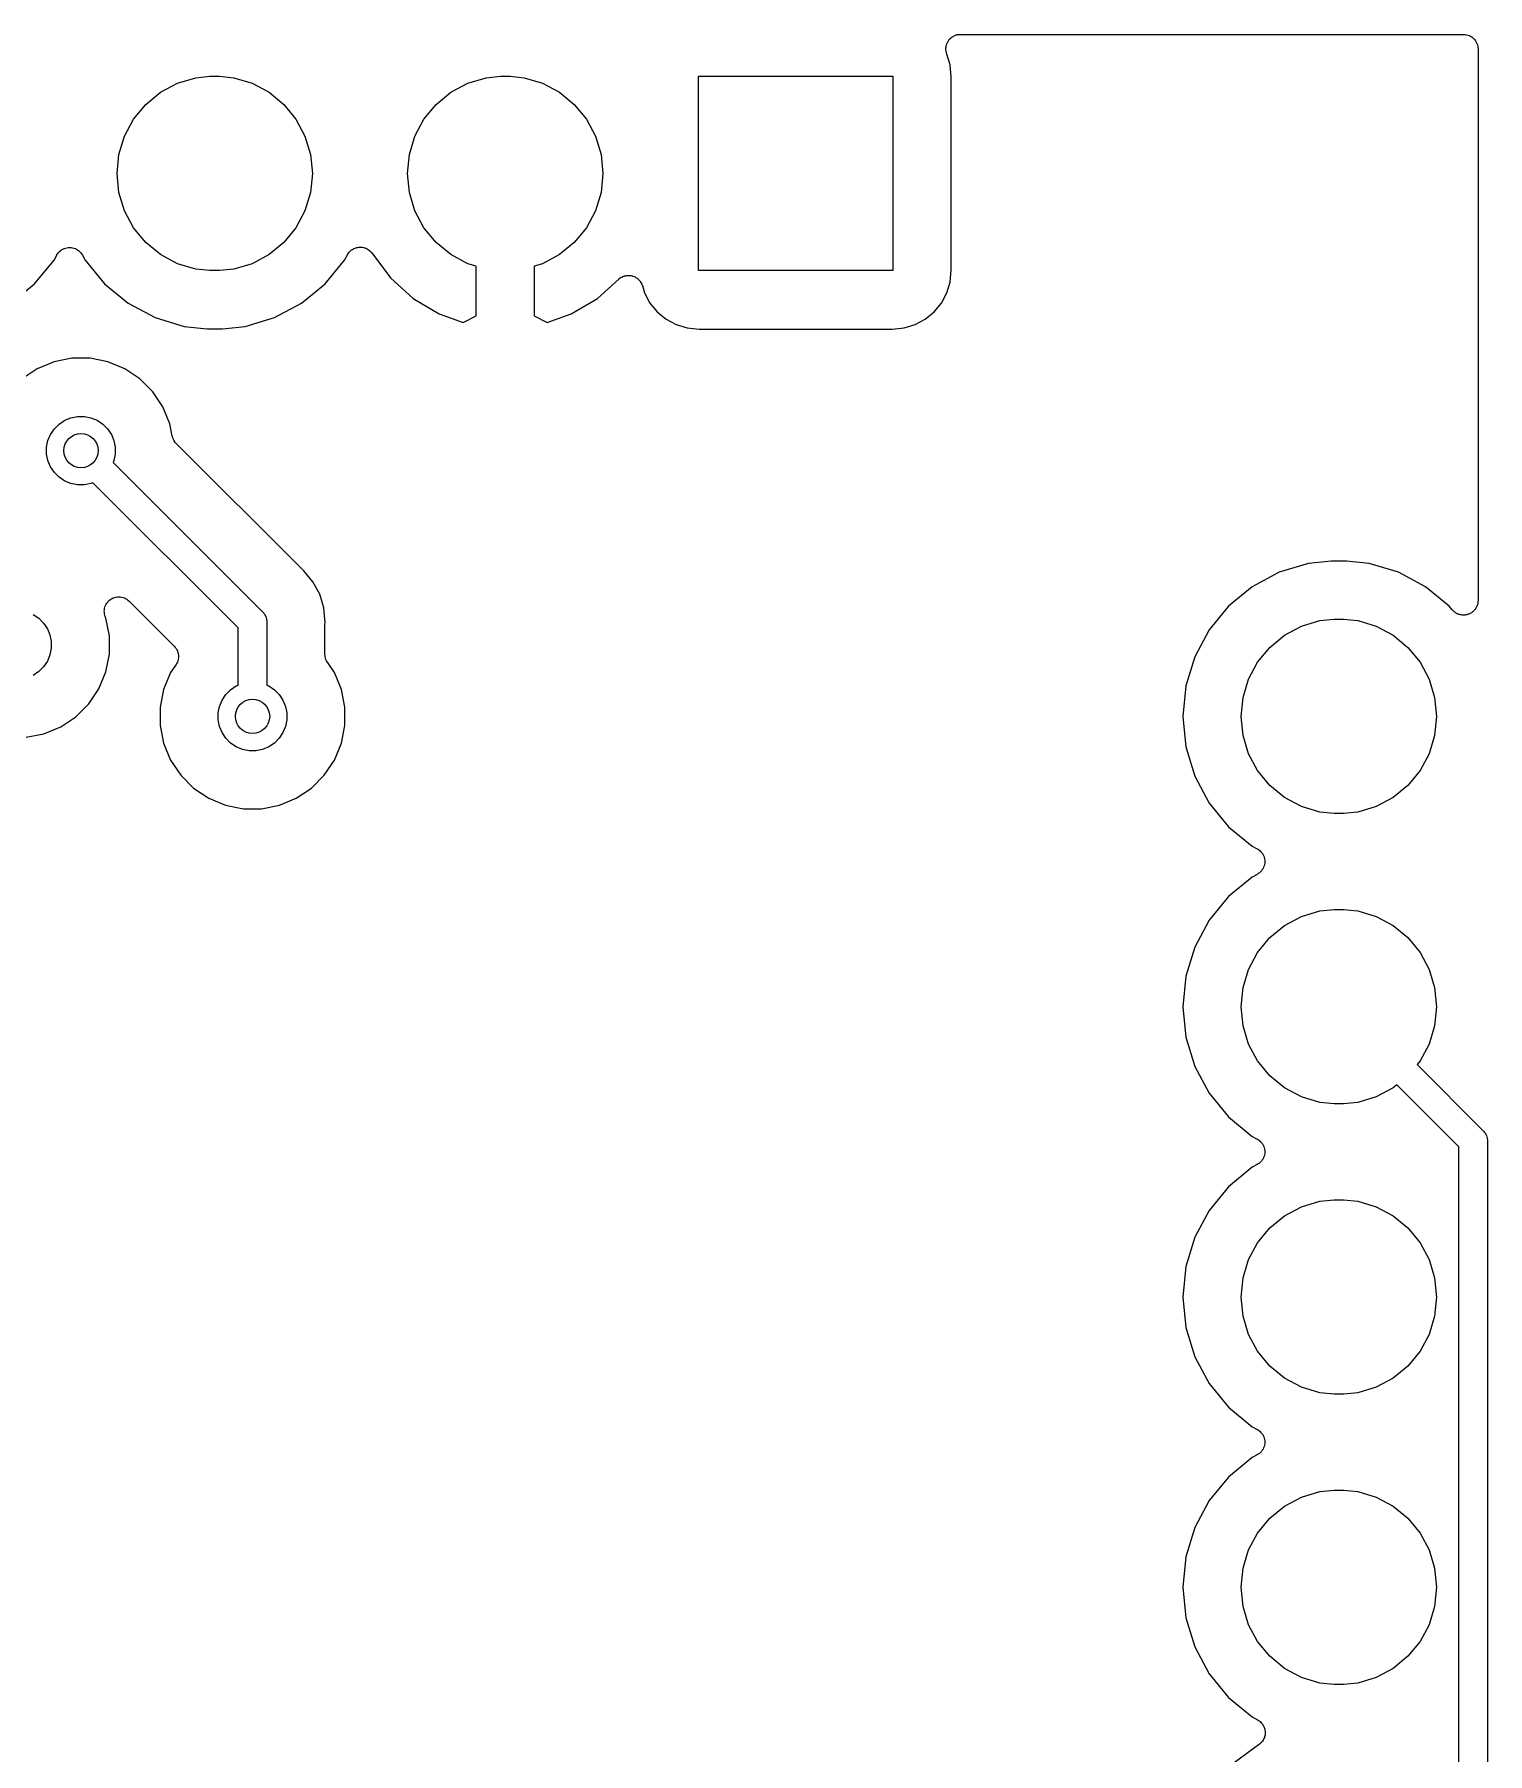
# Model space of a CAD drawing. Extents: x 0.81 to 4.31, y -4.31 to -0.81.
# Drawn here: x 3.813 to 4.313, y -1.401 to -0.808 of the extents above; entities that cross this region are included whole.
import ezdxf

# ---------------------------------------------------------------- set-up
doc = ezdxf.new("R2010")
doc.units = 0
doc.header["$MEASUREMENT"] = 0
doc.layers.add('BLACK', color=7, linetype='CONTINUOUS')

msp = doc.modelspace()

# ---------------------------------------------------------------- linework, layer by layer
at = {"layer": 'BLACK', "linetype": 'CONTINUOUS'}
for p, q in [((4.12692, -0.811448), (4.12704, -0.811221)), ((4.12704, -0.811221), (4.12714, -0.810983)), ((4.12714, -0.810983), (4.12727, -0.810792)), ((4.12727, -0.810792), (4.12738, -0.81059)), ((4.12738, -0.81059), (4.12755, -0.810391)), ((4.12755, -0.810391), (4.12769, -0.810177)), ((4.12769, -0.810177), (4.12786, -0.810016)), ((4.12786, -0.810016), (4.128, -0.809838)), ((4.128, -0.809838), (4.1282, -0.809674)), ((4.1282, -0.809674), (4.12839, -0.809493)), ((4.12839, -0.809493), (4.12858, -0.809367)), ((4.12858, -0.809367), (4.12876, -0.809221)), ((4.12876, -0.809221), (4.12899, -0.8091)), ((4.12899, -0.8091), (4.1292, -0.808958)), ((4.1292, -0.808958), (4.12942, -0.808871)), ((4.12942, -0.808871), (4.12962, -0.808763)), ((4.12962, -0.808763), (4.12987, -0.808688)), ((4.12987, -0.808688), (4.13011, -0.808591)), ((4.13011, -0.808591), (4.13033, -0.808548)), ((4.13033, -0.808548), (4.13056, -0.808481)), ((4.13056, -0.808481), (4.13081, -0.808456)), ((4.13081, -0.808456), (4.13107, -0.808407)), ((4.13107, -0.808407), (4.1313, -0.808408)), ((4.1313, -0.808408), (4.13153, -0.808386)), ((4.13153, -0.808386), (4.30472, -0.808386)), ((4.30472, -0.808386), (4.30476, -0.808386)), ((4.30476, -0.808386), (4.30476, -0.808386)), ((4.30476, -0.808386), (4.30476, -0.808386)), ((4.30476, -0.808386), (4.30479, -0.808386)), ((4.30479, -0.808386), (4.30526, -0.808439)), ((4.30526, -0.808439), (4.30573, -0.808488)), ((4.30573, -0.808488), (4.30575, -0.808493)), ((4.30575, -0.808493), (4.30576, -0.808495)), ((4.30576, -0.808495), (4.30621, -0.808637)), ((4.30621, -0.808637), (4.30666, -0.808776)), ((4.30666, -0.808776), (4.30668, -0.808785)), ((4.30668, -0.808785), (4.30669, -0.80879)), ((4.30669, -0.80879), (4.30711, -0.809016)), ((4.30711, -0.809016), (4.30752, -0.809241)), ((4.30752, -0.809241), (4.30753, -0.809252)), ((4.30753, -0.809252), (4.30755, -0.80926)), ((4.30755, -0.80926), (4.30791, -0.809562)), ((4.30791, -0.809562), (4.30827, -0.809863)), ((4.30827, -0.809863), (4.30828, -0.809876)), ((4.30828, -0.809876), (4.3083, -0.809888)), ((4.3083, -0.809888), (4.30859, -0.810254)), ((4.30859, -0.810254), (4.30889, -0.810619)), ((4.30889, -0.810619), (4.3089, -0.810634)), ((4.3089, -0.810634), (4.30891, -0.810648)), ((4.30891, -0.810648), (4.30913, -0.811065)), ((4.30913, -0.811065), (4.30935, -0.81148)), ((4.12653, -0.813351), (4.12655, -0.813094)), ((4.12655, -0.81358), (4.12653, -0.813351)), ((4.12654, -0.813811), (4.12655, -0.81358)), ((4.12659, -0.814066), (4.12654, -0.813811)), ((4.12655, -0.813094), (4.12656, -0.812835)), ((4.12656, -0.812835), (4.1266, -0.81261)), ((4.12661, -0.814323), (4.12659, -0.814066)), ((4.1266, -0.81261), (4.12663, -0.81238)), ((4.12668, -0.814543), (4.12661, -0.814323)), ((4.12663, -0.81238), (4.12671, -0.812133)), ((4.12672, -0.81477), (4.12668, -0.814543)), ((4.12671, -0.812133), (4.12676, -0.81188)), ((4.12674, -0.814837), (4.12672, -0.81477)), ((4.12798, -0.818914), (4.12674, -0.814837)), ((4.12676, -0.81188), (4.12685, -0.811668)), ((4.12685, -0.811668), (4.12692, -0.811448)), ((4.30935, -0.81148), (4.30935, -0.811497)), ((4.30935, -0.811497), (4.30936, -0.811513)), ((4.30936, -0.811513), (4.30949, -0.811963)), ((4.30949, -0.811963), (4.30963, -0.812415)), ((4.30963, -0.812415), (4.30963, -0.812432)), ((4.30963, -0.812432), (4.30964, -0.812449)), ((4.30964, -0.812449), (4.30968, -0.812917)), ((4.30968, -0.812917), (4.30972, -0.813386)), ((4.30972, -0.813386), (4.30972, -1.00344)), ((3.86824, -0.823319), (3.87316, -0.822835)), ((3.87316, -0.822835), (3.87645, -0.822835)), ((3.87645, -0.822835), (3.88136, -0.823319)), ((3.96824, -0.823319), (3.97316, -0.822835)), ((3.97316, -0.822835), (3.97645, -0.822835)), ((3.97645, -0.822835), (3.98136, -0.823319)), ((4.04134, -0.889764), (4.04134, -0.822835)), ((4.04134, -0.822835), (4.10827, -0.822835)), ((4.10827, -0.822835), (4.10827, -0.889764)), ((4.12839, -0.82308), (4.12798, -0.818914)), ((4.12839, -0.889518), (4.12839, -0.82308)), ((3.85103, -0.832522), (3.85612, -0.82834)), ((3.85612, -0.82834), (3.86193, -0.825232)), ((3.86193, -0.825232), (3.86824, -0.823319)), ((3.88136, -0.823319), (3.88767, -0.825232)), ((3.88767, -0.825232), (3.89349, -0.82834)), ((3.89349, -0.82834), (3.89858, -0.832522)), ((3.95103, -0.832522), (3.95612, -0.82834)), ((3.95612, -0.82834), (3.96193, -0.825232)), ((3.96193, -0.825232), (3.96824, -0.823319)), ((3.98136, -0.823319), (3.98767, -0.825232)), ((3.98767, -0.825232), (3.99348, -0.82834)), ((3.99348, -0.82834), (3.99858, -0.832522)), ((3.84684, -0.837617), (3.85103, -0.832522)), ((3.89858, -0.832522), (3.90276, -0.837617)), ((3.94684, -0.837617), (3.95103, -0.832522)), ((3.99858, -0.832522), (4.00276, -0.837617)), ((3.84374, -0.843431), (3.84684, -0.837617)), ((3.90276, -0.837617), (3.90587, -0.843431)), ((3.94374, -0.843431), (3.94684, -0.837617)), ((4.00276, -0.837617), (4.00587, -0.843431)), ((3.84182, -0.849739), (3.84374, -0.843431)), ((3.90587, -0.843431), (3.90778, -0.849739)), ((3.94182, -0.849739), (3.94374, -0.843431)), ((4.00587, -0.843431), (4.00778, -0.849739)), ((3.84118, -0.856299), (3.84182, -0.849739)), ((3.90778, -0.849739), (3.90843, -0.856299)), ((3.94118, -0.856299), (3.94182, -0.849739)), ((4.00778, -0.849739), (4.00843, -0.856299)), ((3.84182, -0.862859), (3.84118, -0.856299)), ((3.90843, -0.856299), (3.90778, -0.862859)), ((3.94182, -0.862859), (3.94118, -0.856299)), ((4.00843, -0.856299), (4.00778, -0.862859)), ((3.84374, -0.869168), (3.84182, -0.862859)), ((3.90778, -0.862859), (3.90587, -0.869168)), ((3.94374, -0.869168), (3.94182, -0.862859)), ((4.00778, -0.862859), (4.00587, -0.869168)), ((3.84684, -0.874981), (3.84374, -0.869168)), ((3.90587, -0.869168), (3.90276, -0.874981)), ((3.94684, -0.874981), (3.94374, -0.869168)), ((4.00587, -0.869168), (4.00276, -0.874981)), ((3.85103, -0.880077), (3.84684, -0.874981)), ((3.90276, -0.874981), (3.89858, -0.880077)), ((3.95103, -0.880077), (3.94684, -0.874981)), ((4.00276, -0.874981), (3.99858, -0.880077)), ((3.82208, -0.882615), (3.82248, -0.882354)), ((3.82248, -0.882354), (3.82249, -0.88235)), ((3.82249, -0.88235), (3.8225, -0.882344)), ((3.8225, -0.882344), (3.82294, -0.882166)), ((3.82294, -0.882166), (3.82338, -0.881986)), ((3.82338, -0.881986), (3.82339, -0.881984)), ((3.82339, -0.881984), (3.8234, -0.88198)), ((3.8234, -0.88198), (3.82387, -0.881892)), ((3.82387, -0.881892), (3.82434, -0.881801)), ((3.82434, -0.881801), (3.82435, -0.881801)), ((3.82435, -0.881801), (3.82436, -0.881799)), ((3.82436, -0.881799), (3.82484, -0.881804)), ((3.82484, -0.881804), (3.82531, -0.881806)), ((3.82531, -0.881806), (3.82533, -0.881808)), ((3.82533, -0.881808), (3.82534, -0.881808)), ((3.82534, -0.881808), (3.82581, -0.881906)), ((3.82581, -0.881906), (3.82627, -0.882)), ((3.82627, -0.882), (3.82628, -0.882004)), ((3.82628, -0.882004), (3.82629, -0.882007)), ((3.82629, -0.882007), (3.82673, -0.882194)), ((3.82673, -0.882194), (3.82717, -0.882376)), ((3.82717, -0.882376), (3.82718, -0.882383)), ((3.82718, -0.882383), (3.82719, -0.882387)), ((3.82719, -0.882387), (3.82759, -0.882654)), ((3.85612, -0.884259), (3.85103, -0.880077)), ((3.89858, -0.880077), (3.89349, -0.884259)), ((3.92224, -0.882437), (3.92256, -0.882227)), ((3.92256, -0.882227), (3.92265, -0.882189)), ((3.92265, -0.882189), (3.92274, -0.882136)), ((3.92274, -0.882136), (3.92311, -0.882007)), ((3.92311, -0.882007), (3.92346, -0.881864)), ((3.92346, -0.881864), (3.92357, -0.881844)), ((3.92357, -0.881844), (3.92366, -0.88181)), ((3.92366, -0.88181), (3.92404, -0.881754)), ((3.92404, -0.881754), (3.92442, -0.881683)), ((3.92442, -0.881683), (3.92453, -0.881684)), ((3.92453, -0.881684), (3.92463, -0.881669)), ((3.92463, -0.881669), (3.92501, -0.881688)), ((3.92501, -0.881688), (3.9254, -0.881692)), ((3.9254, -0.881692), (3.9255, -0.881713)), ((3.9255, -0.881713), (3.9256, -0.881718)), ((3.9256, -0.881718), (3.92598, -0.881812)), ((3.92598, -0.881812), (3.92635, -0.88189)), ((3.92635, -0.88189), (3.92645, -0.88193)), ((3.92645, -0.88193), (3.92655, -0.881955)), ((3.92655, -0.881955), (3.9269, -0.88212)), ((3.9269, -0.88212), (3.92725, -0.88227)), ((3.92725, -0.88227), (3.92734, -0.882328)), ((3.92734, -0.882328), (3.92743, -0.882372)), ((3.92743, -0.882372), (3.92774, -0.882601)), ((3.95612, -0.884259), (3.95103, -0.880077)), ((3.99858, -0.880077), (3.99348, -0.884259)), ((3.81279, -0.894287), (3.81947, -0.886146)), ((3.81947, -0.886146), (3.82039, -0.884423)), ((3.82039, -0.884423), (3.82042, -0.884382)), ((3.82042, -0.88438), (3.82043, -0.884362)), ((3.82042, -0.884381), (3.82042, -0.88438)), ((3.82042, -0.884382), (3.82042, -0.884381)), ((3.82043, -0.884362), (3.8207, -0.883963)), ((3.8207, -0.883963), (3.82097, -0.883574)), ((3.82097, -0.883567), (3.82098, -0.883558)), ((3.82097, -0.883574), (3.82097, -0.883567)), ((3.82098, -0.883558), (3.82133, -0.883219)), ((3.82133, -0.883219), (3.82166, -0.88289)), ((3.82166, -0.88289), (3.82167, -0.882884)), ((3.82167, -0.882884), (3.82168, -0.882876)), ((3.82168, -0.882876), (3.82208, -0.882615)), ((3.82759, -0.882654), (3.82798, -0.88292)), ((3.82798, -0.88292), (3.82799, -0.882928)), ((3.82799, -0.882928), (3.828, -0.882934)), ((3.828, -0.882934), (3.82834, -0.883275)), ((3.82834, -0.883275), (3.82867, -0.883611)), ((3.82867, -0.883611), (3.82868, -0.88362)), ((3.82868, -0.88362), (3.82868, -0.883628)), ((3.82868, -0.883628), (3.82895, -0.884029)), ((3.82895, -0.884029), (3.82921, -0.884423)), ((3.82921, -0.884423), (3.83013, -0.886146)), ((3.83013, -0.886146), (3.83682, -0.894287)), ((3.86193, -0.887366), (3.85612, -0.884259)), ((3.86824, -0.88928), (3.86193, -0.887366)), ((3.88767, -0.887366), (3.88136, -0.88928)), ((3.89349, -0.884259), (3.88767, -0.887366)), ((3.91279, -0.894287), (3.91947, -0.886146)), ((3.91947, -0.886146), (3.92046, -0.884306)), ((3.92046, -0.884306), (3.92049, -0.884245)), ((3.92049, -0.884245), (3.92055, -0.88416)), ((3.92055, -0.88416), (3.92059, -0.884067)), ((3.92059, -0.884067), (3.92082, -0.883759)), ((3.92082, -0.883759), (3.92104, -0.883441)), ((3.92104, -0.883441), (3.92112, -0.883369)), ((3.92112, -0.883369), (3.92118, -0.883286)), ((3.92118, -0.883286), (3.92146, -0.883029)), ((3.92146, -0.883029), (3.92174, -0.88276)), ((3.92174, -0.88276), (3.92183, -0.882703)), ((3.92183, -0.882703), (3.9219, -0.882634)), ((3.9219, -0.882634), (3.92224, -0.882437)), ((3.92774, -0.882601), (3.92806, -0.882818)), ((3.92806, -0.882818), (3.92813, -0.882891)), ((3.92813, -0.882891), (3.92822, -0.882952)), ((3.92822, -0.882952), (3.92848, -0.883237)), ((3.92848, -0.883237), (3.92875, -0.883511)), ((3.92875, -0.883511), (3.9288, -0.883598)), ((3.9288, -0.883598), (3.92887, -0.883674)), ((3.92887, -0.883674), (3.9353, -0.892296)), ((3.96193, -0.887366), (3.95612, -0.884259)), ((3.9648, -0.888236), (3.96193, -0.887366)), ((3.9648, -0.905277), (3.9648, -0.888236)), ((3.98767, -0.887366), (3.9848, -0.888236)), ((3.9848, -0.888236), (3.9848, -0.905277)), ((3.99348, -0.884259), (3.98767, -0.887366)), ((3.87316, -0.889764), (3.86824, -0.88928)), ((3.87645, -0.889764), (3.87316, -0.889764)), ((3.88136, -0.88928), (3.87645, -0.889764)), ((3.9353, -0.892296), (3.94309, -0.89931)), ((4.00652, -0.89931), (4.01388, -0.892679)), ((4.01388, -0.892679), (4.01393, -0.892632)), ((4.01393, -0.892632), (4.01401, -0.892572)), ((4.01401, -0.892572), (4.01409, -0.8925)), ((4.01409, -0.8925), (4.01441, -0.892289)), ((4.01441, -0.892289), (4.01472, -0.892064)), ((4.01472, -0.892064), (4.01482, -0.892021)), ((4.01482, -0.892021), (4.0149, -0.891965)), ((4.0149, -0.891965), (4.01526, -0.89182)), ((4.01526, -0.89182), (4.01561, -0.89166)), ((4.01561, -0.89166), (4.01571, -0.891637)), ((4.01571, -0.891637), (4.01581, -0.891598)), ((4.01581, -0.891598), (4.01619, -0.891525)), ((4.01619, -0.891525), (4.01656, -0.891437)), ((4.01656, -0.891437), (4.01666, -0.891433)), ((4.01666, -0.891433), (4.01676, -0.891414)), ((4.01676, -0.891414), (4.01715, -0.891416)), ((4.01715, -0.891416), (4.01754, -0.891402)), ((4.01754, -0.891402), (4.01764, -0.891419)), ((4.01764, -0.891419), (4.01774, -0.891419)), ((4.01774, -0.891419), (4.01812, -0.891496)), ((4.01812, -0.891496), (4.0185, -0.891558)), ((4.0185, -0.891558), (4.0186, -0.891594)), ((4.0186, -0.891594), (4.0187, -0.891614)), ((4.0187, -0.891614), (4.01905, -0.891763)), ((4.01905, -0.891763), (4.01941, -0.891898)), ((4.01941, -0.891898), (4.0195, -0.891951)), ((4.0195, -0.891951), (4.0196, -0.891991)), ((4.0196, -0.891991), (4.01992, -0.892207)), ((4.01992, -0.892207), (4.02025, -0.892408)), ((4.02025, -0.892408), (4.02032, -0.892478)), ((4.02032, -0.892478), (4.02041, -0.892536)), ((4.02041, -0.892536), (4.02068, -0.892809)), ((4.02068, -0.892809), (4.02096, -0.893071)), ((4.02096, -0.893071), (4.02102, -0.893154)), ((4.02102, -0.893154), (4.0211, -0.893227)), ((4.0211, -0.893227), (4.02131, -0.893548)), ((4.02131, -0.893548), (4.02154, -0.89386)), ((4.02154, -0.89386), (4.02158, -0.893954)), ((4.02158, -0.893954), (4.02164, -0.89404)), ((4.02164, -0.89404), (4.02178, -0.894395)), ((4.10827, -0.889764), (4.04134, -0.889764)), ((4.12683, -0.897454), (4.12798, -0.893685)), ((4.12798, -0.893685), (4.12839, -0.889518)), ((3.80465, -0.900968), (3.81279, -0.894287)), ((3.83682, -0.894287), (3.84496, -0.900968)), ((3.90465, -0.900968), (3.91279, -0.894287)), ((3.94309, -0.89931), (3.95209, -0.904671)), ((3.99752, -0.904671), (4.00652, -0.89931)), ((4.02178, -0.894395), (4.02195, -0.894746)), ((4.02195, -0.894746), (4.02197, -0.894846)), ((4.02197, -0.894846), (4.02201, -0.894941)), ((4.02201, -0.894941), (4.02277, -0.897454)), ((4.02277, -0.897454), (4.02463, -0.900929)), ((4.12498, -0.900929), (4.12683, -0.897454)), ((3.84496, -0.900968), (3.85424, -0.905933)), ((3.85424, -0.905933), (3.86432, -0.90899)), ((3.88528, -0.90899), (3.89536, -0.905933)), ((3.89536, -0.905933), (3.90465, -0.900968)), ((3.95209, -0.904671), (3.96036, -0.907607)), ((3.96036, -0.907607), (3.9648, -0.905277)), ((3.9848, -0.905277), (3.98924, -0.907607)), ((3.98924, -0.907607), (3.99752, -0.904671)), ((4.02463, -0.900929), (4.02713, -0.903974)), ((4.02713, -0.903974), (4.03017, -0.906474)), ((4.11943, -0.906474), (4.12248, -0.903974)), ((4.12248, -0.903974), (4.12498, -0.900929)), ((3.86432, -0.90899), (3.87218, -0.909764)), ((3.87218, -0.909764), (3.87743, -0.909764)), ((3.87743, -0.909764), (3.88528, -0.90899)), ((4.03017, -0.906474), (4.03365, -0.908331)), ((4.03365, -0.908331), (4.03742, -0.909474)), ((4.03742, -0.909474), (4.04158, -0.909885)), ((4.04158, -0.909885), (4.10802, -0.909885)), ((4.10802, -0.909885), (4.11219, -0.909474)), ((4.11219, -0.909474), (4.11596, -0.908331)), ((4.11596, -0.908331), (4.11943, -0.906474)), ((3.81367, -0.923581), (3.80846, -0.927062)), ((3.81946, -0.921183), (3.81367, -0.923581)), ((3.82561, -0.91996), (3.81946, -0.921183)), ((3.83187, -0.91996), (3.82561, -0.91996)), ((3.83802, -0.921183), (3.83187, -0.91996)), ((3.84381, -0.923581), (3.83802, -0.921183)), ((3.84902, -0.927062), (3.84381, -0.923581)), ((3.85345, -0.931493), (3.84902, -0.927062)), ((3.85693, -0.936703), (3.85345, -0.931493)), ((3.82121, -0.942597), (3.82315, -0.941304)), ((3.82315, -0.941304), (3.8253, -0.940414)), ((3.8253, -0.940414), (3.82758, -0.93996)), ((3.82758, -0.93996), (3.8299, -0.93996)), ((3.8299, -0.93996), (3.83219, -0.940414)), ((3.83219, -0.940414), (3.83433, -0.941304)), ((3.83433, -0.941304), (3.83627, -0.942597)), ((3.85933, -0.942492), (3.85693, -0.936703)), ((3.81738, -0.948326), (3.81827, -0.946177)), ((3.81827, -0.946177), (3.81957, -0.944242)), ((3.81957, -0.944242), (3.82121, -0.942597)), ((3.83627, -0.942597), (3.83791, -0.944242)), ((3.83791, -0.944242), (3.83921, -0.946177)), ((3.83921, -0.946177), (3.8401, -0.948326)), ((3.86018, -0.946776), (3.85933, -0.942492)), ((3.86031, -0.947215), (3.86018, -0.946776)), ((3.86044, -0.947658), (3.86031, -0.947215)), ((3.81693, -0.950608), (3.81738, -0.948326)), ((3.81693, -0.952935), (3.81693, -0.950608)), ((3.81738, -0.955216), (3.81693, -0.952935)), ((3.8401, -0.948326), (3.84055, -0.950608)), ((3.84055, -0.952935), (3.8401, -0.955216)), ((3.84055, -0.950608), (3.84055, -0.952935)), ((3.86046, -0.947683), (3.86044, -0.947658)), ((3.86046, -0.94771), (3.86046, -0.947683)), ((3.86068, -0.948116), (3.86046, -0.94771)), ((3.86089, -0.948524), (3.86068, -0.948116)), ((3.86091, -0.948546), (3.86089, -0.948524)), ((3.86092, -0.948571), (3.86091, -0.948546)), ((3.86121, -0.948927), (3.86092, -0.948571)), ((3.8615, -0.949287), (3.86121, -0.948927)), ((3.86154, -0.949327), (3.8615, -0.949287)), ((3.86154, -0.949328), (3.86154, -0.949327)), ((3.86154, -0.949327), (3.86154, -0.949327)), ((3.86155, -0.949336), (3.86154, -0.949328)), ((3.90438, -0.992165), (3.86155, -0.949336)), ((3.81827, -0.957366), (3.81738, -0.955216)), ((3.81957, -0.9593), (3.81827, -0.957366)), ((3.82121, -0.960946), (3.81957, -0.9593)), ((3.8401, -0.955216), (3.83982, -0.95589)), ((3.83982, -0.95589), (3.8911, -1.00718)), ((3.82315, -0.962238), (3.82121, -0.960946)), ((3.8253, -0.963128), (3.82315, -0.962238)), ((3.82758, -0.963582), (3.8253, -0.963128)), ((3.8299, -0.963582), (3.82758, -0.963582)), ((3.83219, -0.963128), (3.8299, -0.963582)), ((3.83286, -0.962849), (3.83219, -0.963128)), ((3.88287, -1.01286), (3.83286, -0.962849)), ((3.90454, -0.992299), (3.90438, -0.992165)), ((3.90469, -0.99245), (3.90454, -0.992299)), ((3.90474, -0.992495), (3.90469, -0.99245)), ((3.9055, -0.993119), (3.90474, -0.992495)), ((3.90862, -0.996914), (3.9055, -0.993119)), ((4.24125, -0.993673), (4.23196, -0.998638)), ((4.25133, -0.990616), (4.24125, -0.993673)), ((4.25918, -0.989843), (4.25133, -0.990616)), ((4.26444, -0.989843), (4.25918, -0.989843)), ((4.27229, -0.990616), (4.26444, -0.989843)), ((4.28237, -0.993673), (4.27229, -0.990616)), ((4.29166, -0.998638), (4.28237, -0.993673)), ((3.91093, -1.00124), (3.90862, -0.996914)), ((4.23196, -0.998638), (4.22382, -1.00532)), ((4.2998, -1.00532), (4.29166, -0.998638)), ((3.83676, -1.00704), (3.83681, -1.00655)), ((3.83681, -1.00655), (3.83686, -1.00608)), ((3.83686, -1.00607), (3.83701, -1.0056)), ((3.83686, -1.00608), (3.83686, -1.00607)), ((3.83686, -1.00608), (3.83686, -1.00608)), ((3.83701, -1.0056), (3.83715, -1.00515)), ((3.83715, -1.00515), (3.83716, -1.00514)), ((3.83716, -1.00514), (3.8374, -1.0047)), ((3.83716, -1.00514), (3.83716, -1.00514)), ((3.8374, -1.0047), (3.83762, -1.00429)), ((3.83762, -1.00429), (3.83763, -1.00428)), ((3.83762, -1.00429), (3.83762, -1.00429)), ((3.83763, -1.00428), (3.83794, -1.00391)), ((3.83794, -1.00391), (3.83825, -1.00354)), ((3.83825, -1.00354), (3.83862, -1.00324)), ((3.83825, -1.00354), (3.83825, -1.00354)), ((3.83825, -1.00354), (3.83825, -1.00354)), ((3.83862, -1.00324), (3.839, -1.00293)), ((3.839, -1.00293), (3.83901, -1.00293)), ((3.83901, -1.00292), (3.83944, -1.0027)), ((3.83901, -1.00293), (3.83901, -1.00292)), ((3.83944, -1.0027), (3.83987, -1.00247)), ((3.83987, -1.00247), (3.84036, -1.00233)), ((3.83987, -1.00247), (3.83987, -1.00247)), ((3.83987, -1.00247), (3.83987, -1.00247)), ((3.84036, -1.00233), (3.8408, -1.00219)), ((3.8408, -1.00219), (3.84081, -1.00219)), ((3.84081, -1.00219), (3.8413, -1.00215)), ((3.84081, -1.00219), (3.84081, -1.00219)), ((3.8413, -1.00215), (3.84177, -1.0021)), ((3.84177, -1.0021), (3.84178, -1.0021)), ((3.84178, -1.0021), (3.84178, -1.0021)), ((3.84178, -1.0021), (3.84226, -1.00215)), ((3.84226, -1.00215), (3.84274, -1.0022)), ((3.84274, -1.0022), (3.84275, -1.0022)), ((3.84275, -1.0022), (3.84275, -1.0022)), ((3.84275, -1.0022), (3.84322, -1.00235)), ((3.84322, -1.00235), (3.84368, -1.00249)), ((3.84368, -1.00249), (3.84368, -1.00249)), ((3.84368, -1.00249), (3.84369, -1.00249)), ((3.84369, -1.00249), (3.84412, -1.00272)), ((3.84412, -1.00272), (3.84454, -1.00295)), ((3.84454, -1.00295), (3.84454, -1.00295)), ((3.84454, -1.00295), (3.84454, -1.00295)), ((3.84454, -1.00295), (3.84491, -1.00325)), ((3.84491, -1.00325), (3.84529, -1.00357)), ((3.84529, -1.00357), (3.86085, -1.01913)), ((3.91236, -1.00594), (3.91093, -1.00124)), ((3.91274, -1.00984), (3.91236, -1.00594)), ((4.22382, -1.00532), (4.21714, -1.01346)), ((4.30086, -1.00661), (4.2998, -1.00532)), ((4.30103, -1.00678), (4.30086, -1.00661)), ((4.30856, -1.00664), (4.30838, -1.00682)), ((4.3087, -1.00645), (4.30856, -1.00664)), ((4.30885, -1.00626), (4.3087, -1.00645)), ((4.30897, -1.00604), (4.30885, -1.00626)), ((4.30911, -1.00583), (4.30897, -1.00604)), ((4.30921, -1.00562), (4.30911, -1.00583)), ((4.30932, -1.00541), (4.30921, -1.00562)), ((4.3094, -1.00517), (4.30932, -1.00541)), ((4.3095, -1.00494), (4.3094, -1.00517)), ((4.30954, -1.0047), (4.3095, -1.00494)), ((4.30962, -1.00448), (4.30954, -1.0047)), ((4.30964, -1.00423), (4.30962, -1.00448)), ((4.30969, -1.00398), (4.30964, -1.00423)), ((4.3097, -1.00374), (4.30969, -1.00398)), ((4.30972, -1.00351), (4.3097, -1.00374)), ((4.30972, -1.00344), (4.30972, -1.00351)), ((3.81231, -1.00823), (3.81425, -1.00953)), ((3.81425, -1.00953), (3.81589, -1.01117)), ((3.81589, -1.01117), (3.81718, -1.01311)), ((3.83676, -1.00705), (3.83676, -1.00704)), ((3.8368, -1.00753), (3.83676, -1.00705)), ((3.83676, -1.00705), (3.83676, -1.00705)), ((3.83684, -1.00801), (3.8368, -1.00753)), ((3.83684, -1.00802), (3.83684, -1.00801)), ((3.83697, -1.00847), (3.83684, -1.00802)), ((3.83684, -1.00802), (3.83684, -1.00802)), ((3.83711, -1.00895), (3.83697, -1.00847)), ((3.83711, -1.00896), (3.83711, -1.00895)), ((3.83714, -1.00902), (3.83711, -1.00896)), ((3.83711, -1.00896), (3.83711, -1.00896)), ((3.83711, -1.00896), (3.83711, -1.00896)), ((3.8373, -1.00942), (3.83714, -1.00902)), ((3.83853, -1.01557), (3.8373, -1.00942)), ((3.8911, -1.00718), (3.89129, -1.00733)), ((3.89129, -1.00733), (3.89145, -1.00752)), ((3.89145, -1.00752), (3.89145, -1.00752)), ((3.89145, -1.00752), (3.89176, -1.0079)), ((3.89176, -1.0079), (3.89191, -1.00808)), ((3.89191, -1.00808), (3.89236, -1.00893)), ((3.89236, -1.00893), (3.89265, -1.00986)), ((3.89265, -1.00986), (3.89272, -1.01058)), ((3.89272, -1.01058), (3.89272, -1.01059)), ((3.89272, -1.01059), (3.89274, -1.01083)), ((3.89274, -1.01083), (3.89272, -1.01107)), ((3.89272, -1.01107), (3.89272, -1.03256)), ((3.91272, -1.01223), (3.91274, -1.01202)), ((3.91272, -1.0123), (3.91272, -1.01223)), ((3.91272, -1.02183), (3.91272, -1.0123)), ((3.91274, -1.00985), (3.91274, -1.00984)), ((3.91284, -1.01083), (3.91274, -1.00985)), ((3.91274, -1.01181), (3.91284, -1.01083)), ((3.91274, -1.01202), (3.91274, -1.01181)), ((4.24313, -1.01535), (4.24894, -1.01224)), ((4.24894, -1.01224), (4.25525, -1.01033)), ((4.25525, -1.01033), (4.26017, -1.00984)), ((4.26017, -1.00984), (4.26345, -1.00984)), ((4.26345, -1.00984), (4.26837, -1.01033)), ((4.26837, -1.01033), (4.27468, -1.01224)), ((4.27468, -1.01224), (4.28049, -1.01535)), ((4.30118, -1.00696), (4.30103, -1.00678)), ((4.30137, -1.00712), (4.30118, -1.00696)), ((4.30155, -1.0073), (4.30137, -1.00712)), ((4.30175, -1.00743), (4.30155, -1.0073)), ((4.30193, -1.00758), (4.30175, -1.00743)), ((4.30215, -1.0077), (4.30193, -1.00758)), ((4.30236, -1.00784), (4.30215, -1.0077)), ((4.30258, -1.00794), (4.30236, -1.00784)), ((4.30279, -1.00805), (4.30258, -1.00794)), ((4.30303, -1.00812), (4.30279, -1.00805)), ((4.30326, -1.00822), (4.30303, -1.00812)), ((4.30349, -1.00827), (4.30326, -1.00822)), ((4.30372, -1.00834), (4.30349, -1.00827)), ((4.30397, -1.00836), (4.30372, -1.00834)), ((4.30422, -1.00841), (4.30397, -1.00836)), ((4.30445, -1.00841), (4.30422, -1.00841)), ((4.30469, -1.00844), (4.30445, -1.00841)), ((4.30494, -1.00842), (4.30469, -1.00844)), ((4.30519, -1.00842), (4.30494, -1.00842)), ((4.30543, -1.00837), (4.30519, -1.00842)), ((4.30566, -1.00835), (4.30543, -1.00837)), ((4.3059, -1.00828), (4.30566, -1.00835)), ((4.30615, -1.00823), (4.3059, -1.00828)), ((4.30637, -1.00814), (4.30615, -1.00823)), ((4.3066, -1.00807), (4.30637, -1.00814)), ((4.30682, -1.00796), (4.3066, -1.00807)), ((4.30705, -1.00786), (4.30682, -1.00796)), ((4.30725, -1.00773), (4.30705, -1.00786)), ((4.30746, -1.00762), (4.30725, -1.00773)), ((4.30766, -1.00746), (4.30746, -1.00762)), ((4.30787, -1.00733), (4.30766, -1.00746)), ((4.30804, -1.00716), (4.30787, -1.00733)), ((4.30822, -1.00701), (4.30804, -1.00716)), ((4.30838, -1.00682), (4.30822, -1.00701)), ((3.81718, -1.01311), (3.81807, -1.01526)), ((3.81807, -1.01526), (3.81853, -1.01754)), ((3.81853, -1.01754), (3.81853, -1.01986)), ((3.83853, -1.02183), (3.83853, -1.01557)), ((3.88287, -1.03256), (3.88287, -1.01286)), ((4.21714, -1.01346), (4.21218, -1.02275)), ((4.23803, -1.01953), (4.24313, -1.01535)), ((4.28049, -1.01535), (4.28559, -1.01953)), ((3.81718, -1.0243), (3.81589, -1.02623)), ((3.81807, -1.02215), (3.81718, -1.0243)), ((3.81853, -1.01986), (3.81807, -1.02215)), ((3.8373, -1.02798), (3.83853, -1.02183)), ((3.86085, -1.01913), (3.86087, -1.01915)), ((3.86087, -1.01915), (3.86087, -1.01915)), ((3.86087, -1.01915), (3.86087, -1.01915)), ((3.86087, -1.01915), (3.8609, -1.01918)), ((3.8609, -1.01918), (3.86119, -1.01954)), ((3.86119, -1.01954), (3.86149, -1.01991)), ((3.86149, -1.01991), (3.8615, -1.01992)), ((3.8615, -1.01992), (3.86151, -1.01994)), ((3.86151, -1.01994), (3.86172, -1.02035)), ((3.86172, -1.02035), (3.86194, -1.02077)), ((3.86207, -1.02413), (3.86193, -1.02458)), ((3.86194, -1.02077), (3.86195, -1.02079)), ((3.86195, -1.02079), (3.86196, -1.02081)), ((3.86196, -1.02081), (3.86209, -1.02126)), ((3.86221, -1.02369), (3.86207, -1.02413)), ((3.86209, -1.02126), (3.86222, -1.0217)), ((3.86222, -1.02365), (3.86221, -1.02367)), ((3.86221, -1.02367), (3.86221, -1.02369)), ((3.86222, -1.0217), (3.86223, -1.02172)), ((3.86227, -1.02318), (3.86222, -1.02365)), ((3.86223, -1.02172), (3.86223, -1.02174)), ((3.86223, -1.02174), (3.86227, -1.02221)), ((3.86227, -1.02221), (3.86232, -1.02268)), ((3.86232, -1.02272), (3.86227, -1.02318)), ((3.86232, -1.02268), (3.86231, -1.0227)), ((3.86231, -1.0227), (3.86232, -1.02272)), ((3.91276, -1.02229), (3.91272, -1.02183)), ((3.9128, -1.02274), (3.91276, -1.02229)), ((3.91281, -1.02277), (3.9128, -1.02274)), ((3.91281, -1.0228), (3.91281, -1.02277)), ((3.91294, -1.02324), (3.91281, -1.0228)), ((3.91307, -1.02368), (3.91294, -1.02324)), ((3.91309, -1.02371), (3.91307, -1.02368)), ((3.91309, -1.02373), (3.91309, -1.02371)), ((3.91331, -1.02414), (3.91309, -1.02373)), ((3.91352, -1.02455), (3.91331, -1.02414)), ((4.21218, -1.02275), (4.20912, -1.03283)), ((4.23385, -1.02463), (4.23803, -1.01953)), ((4.28559, -1.01953), (4.28977, -1.02463)), ((3.81425, -1.02788), (3.81231, -1.02917)), ((3.81589, -1.02623), (3.81425, -1.02788)), ((3.83491, -1.03377), (3.8373, -1.02798)), ((3.8596, -1.02824), (3.85721, -1.03403)), ((3.86147, -1.02544), (3.8596, -1.02824)), ((3.8617, -1.02503), (3.86147, -1.02544)), ((3.86192, -1.02462), (3.8617, -1.02503)), ((3.86193, -1.0246), (3.86192, -1.02462)), ((3.86193, -1.02458), (3.86193, -1.0246)), ((3.91355, -1.0246), (3.91352, -1.02455)), ((3.91356, -1.02461), (3.91355, -1.0246)), ((3.91355, -1.0246), (3.91355, -1.0246)), ((3.91355, -1.0246), (3.91355, -1.0246)), ((3.91599, -1.02824), (3.91356, -1.02461)), ((3.91838, -1.03403), (3.91599, -1.02824)), ((4.22883, -1.03675), (4.23074, -1.03044)), ((4.23074, -1.03044), (4.23385, -1.02463)), ((4.28977, -1.02463), (4.29288, -1.03044)), ((4.29288, -1.03044), (4.29479, -1.03675)), ((3.83143, -1.03898), (3.83491, -1.03377)), ((3.85721, -1.03403), (3.85598, -1.04017)), ((3.87733, -1.03771), (3.87862, -1.03578)), ((3.87862, -1.03578), (3.88027, -1.03413)), ((3.88027, -1.03413), (3.8822, -1.03284)), ((3.8822, -1.03284), (3.88287, -1.03256)), ((3.89272, -1.03256), (3.89339, -1.03284)), ((3.89339, -1.03284), (3.89532, -1.03413)), ((3.89532, -1.03413), (3.89697, -1.03578)), ((3.89697, -1.03578), (3.89826, -1.03771)), ((3.91961, -1.04017), (3.91838, -1.03403)), ((4.20912, -1.03283), (4.20809, -1.04331)), ((3.82699, -1.04341), (3.83143, -1.03898)), ((3.85598, -1.04017), (3.85598, -1.04644)), ((3.87598, -1.04214), (3.87644, -1.03986)), ((3.87598, -1.04447), (3.87598, -1.04214)), ((3.87644, -1.03986), (3.87733, -1.03771)), ((3.89826, -1.03771), (3.89915, -1.03986)), ((3.89915, -1.03986), (3.89961, -1.04214)), ((3.89961, -1.04214), (3.89961, -1.04447)), ((3.91961, -1.04644), (3.91961, -1.04017)), ((4.22818, -1.04331), (4.22883, -1.03675)), ((4.29479, -1.03675), (4.29544, -1.04331)), ((3.816, -1.04929), (3.82178, -1.04689)), ((3.82178, -1.04689), (3.82699, -1.04341)), ((3.85598, -1.04644), (3.85721, -1.05259)), ((3.87644, -1.04675), (3.87598, -1.04447)), ((3.87733, -1.0489), (3.87644, -1.04675)), ((3.89915, -1.04675), (3.89826, -1.0489)), ((3.89961, -1.04447), (3.89915, -1.04675)), ((3.91838, -1.05259), (3.91961, -1.04644)), ((4.20809, -1.04331), (4.20912, -1.05379)), ((4.22883, -1.04987), (4.22818, -1.04331)), ((4.29544, -1.04331), (4.29479, -1.04987)), ((3.80985, -1.05051), (3.816, -1.04929)), ((3.85721, -1.05259), (3.8596, -1.05838)), ((3.87862, -1.05084), (3.87733, -1.0489)), ((3.88027, -1.05248), (3.87862, -1.05084)), ((3.8822, -1.05377), (3.88027, -1.05248)), ((3.88435, -1.05466), (3.8822, -1.05377)), ((3.89339, -1.05377), (3.89124, -1.05466)), ((3.89532, -1.05248), (3.89339, -1.05377)), ((3.89697, -1.05084), (3.89532, -1.05248)), ((3.89826, -1.0489), (3.89697, -1.05084)), ((3.91599, -1.05838), (3.91838, -1.05259)), ((4.20912, -1.05379), (4.21218, -1.06387)), ((4.23074, -1.05618), (4.22883, -1.04987)), ((4.29479, -1.04987), (4.29288, -1.05618)), ((3.8596, -1.05838), (3.86309, -1.06359)), ((3.88663, -1.05512), (3.88435, -1.05466)), ((3.88896, -1.05512), (3.88663, -1.05512)), ((3.89124, -1.05466), (3.88896, -1.05512)), ((3.9125, -1.06359), (3.91599, -1.05838)), ((4.23385, -1.06199), (4.23074, -1.05618)), ((4.29288, -1.05618), (4.28977, -1.06199)), ((3.86309, -1.06359), (3.86752, -1.06802)), ((3.90807, -1.06802), (3.9125, -1.06359)), ((4.21218, -1.06387), (4.21714, -1.07315)), ((4.23803, -1.06708), (4.23385, -1.06199)), ((4.28977, -1.06199), (4.28559, -1.06708)), ((3.86752, -1.06802), (3.87273, -1.0715)), ((3.87273, -1.0715), (3.87852, -1.0739)), ((3.89707, -1.0739), (3.90286, -1.0715)), ((3.90286, -1.0715), (3.90807, -1.06802)), ((4.24313, -1.07127), (4.23803, -1.06708)), ((4.24894, -1.07437), (4.24313, -1.07127)), ((4.28049, -1.07127), (4.27468, -1.07437)), ((4.28559, -1.06708), (4.28049, -1.07127)), ((3.87852, -1.0739), (3.88466, -1.07512)), ((3.88466, -1.07512), (3.89093, -1.07512)), ((3.89093, -1.07512), (3.89707, -1.0739)), ((4.21714, -1.07315), (4.22382, -1.0813)), ((4.25525, -1.07629), (4.24894, -1.07437)), ((4.26017, -1.07677), (4.25525, -1.07629)), ((4.26345, -1.07677), (4.26017, -1.07677)), ((4.26837, -1.07629), (4.26345, -1.07677)), ((4.27468, -1.07437), (4.26837, -1.07629)), ((4.22382, -1.0813), (4.23196, -1.08798)), ((4.23196, -1.08798), (4.23369, -1.0889)), ((4.23369, -1.0889), (4.23373, -1.08892)), ((4.23373, -1.08892), (4.23373, -1.08892)), ((4.23373, -1.08892), (4.23373, -1.08892)), ((4.23373, -1.08892), (4.23375, -1.08893)), ((4.23375, -1.08893), (4.23414, -1.0892)), ((4.23414, -1.0892), (4.23454, -1.08947)), ((4.23454, -1.08947), (4.23454, -1.08948)), ((4.23454, -1.08948), (4.23455, -1.08948)), ((4.23455, -1.08948), (4.23489, -1.08983)), ((4.23489, -1.08983), (4.23522, -1.09017)), ((4.23522, -1.09017), (4.23523, -1.09017)), ((4.23523, -1.09017), (4.23523, -1.09018)), ((4.23523, -1.09018), (4.23549, -1.09058)), ((4.23549, -1.09058), (4.23576, -1.09098)), ((4.23592, -1.09524), (4.23573, -1.09568)), ((4.23576, -1.09098), (4.23576, -1.09099)), ((4.23576, -1.09099), (4.23577, -1.091)), ((4.23577, -1.091), (4.23594, -1.09144)), ((4.2361, -1.0948), (4.23592, -1.09524)), ((4.23594, -1.09144), (4.23612, -1.09188)), ((4.23611, -1.09479), (4.2361, -1.0948)), ((4.2362, -1.09431), (4.23611, -1.09478)), ((4.23611, -1.09478), (4.23611, -1.09479)), ((4.23612, -1.09188), (4.23613, -1.0919)), ((4.23613, -1.0919), (4.23613, -1.09191)), ((4.23613, -1.09191), (4.23622, -1.09238)), ((4.2363, -1.09384), (4.2362, -1.09431)), ((4.23622, -1.09238), (4.23631, -1.09284)), ((4.23631, -1.09334), (4.2363, -1.09382)), ((4.2363, -1.09382), (4.2363, -1.09383)), ((4.2363, -1.09383), (4.2363, -1.09384)), ((4.23631, -1.09284), (4.23631, -1.09285)), ((4.23631, -1.09285), (4.23631, -1.09286)), ((4.23631, -1.09286), (4.23631, -1.09334)), ((4.23196, -1.09864), (4.22382, -1.10532)), ((4.23369, -1.09772), (4.23196, -1.09864)), ((4.23408, -1.09745), (4.23369, -1.09772)), ((4.23448, -1.09719), (4.23408, -1.09745)), ((4.23449, -1.09718), (4.23448, -1.09719)), ((4.2345, -1.09717), (4.23449, -1.09718)), ((4.23484, -1.09684), (4.2345, -1.09717)), ((4.23518, -1.0965), (4.23484, -1.09684)), ((4.23519, -1.09649), (4.23518, -1.09649)), ((4.23518, -1.09649), (4.23518, -1.0965)), ((4.23546, -1.09609), (4.23519, -1.09649)), ((4.23572, -1.09569), (4.23546, -1.09609)), ((4.23573, -1.09568), (4.23572, -1.09569)), ((4.23573, -1.09568), (4.23573, -1.09568)), ((4.22382, -1.10532), (4.21714, -1.11346)), ((4.24313, -1.11535), (4.24894, -1.11224)), ((4.24894, -1.11224), (4.25525, -1.11033)), ((4.25525, -1.11033), (4.26017, -1.10984)), ((4.26017, -1.10984), (4.26345, -1.10984)), ((4.26345, -1.10984), (4.26837, -1.11033)), ((4.26837, -1.11033), (4.27468, -1.11224)), ((4.27468, -1.11224), (4.28049, -1.11535)), ((4.21714, -1.11346), (4.21218, -1.12275)), ((4.23803, -1.11953), (4.24313, -1.11535)), ((4.28049, -1.11535), (4.28559, -1.11953)), ((4.21218, -1.12275), (4.20912, -1.13283)), ((4.23074, -1.13044), (4.23385, -1.12463)), ((4.23385, -1.12463), (4.23803, -1.11953)), ((4.28559, -1.11953), (4.28977, -1.12463)), ((4.28977, -1.12463), (4.29288, -1.13044)), ((4.22883, -1.13675), (4.23074, -1.13044)), ((4.29288, -1.13044), (4.29479, -1.13675)), ((4.20912, -1.13283), (4.20809, -1.14331)), ((4.22818, -1.14331), (4.22883, -1.13675)), ((4.29479, -1.13675), (4.29544, -1.14331)), ((4.20809, -1.14331), (4.20912, -1.15379)), ((4.22883, -1.14987), (4.22818, -1.14331)), ((4.29544, -1.14331), (4.29479, -1.14987)), ((4.20912, -1.15379), (4.21218, -1.16387)), ((4.23074, -1.15618), (4.22883, -1.14987)), ((4.29479, -1.14987), (4.29288, -1.15618)), ((4.23385, -1.16199), (4.23074, -1.15618)), ((4.29288, -1.15618), (4.28977, -1.16199)), ((4.21218, -1.16387), (4.21714, -1.17315)), ((4.23803, -1.16708), (4.23385, -1.16199)), ((4.28977, -1.16199), (4.28873, -1.16326)), ((4.28873, -1.16326), (4.31138, -1.18592)), ((4.24313, -1.17127), (4.23803, -1.16708)), ((4.24894, -1.17437), (4.24313, -1.17127)), ((4.28049, -1.17127), (4.27468, -1.17437)), ((4.28177, -1.17022), (4.28049, -1.17127)), ((4.30315, -1.19161), (4.28177, -1.17022)), ((4.21714, -1.17315), (4.22382, -1.1813)), ((4.25525, -1.17629), (4.24894, -1.17437)), ((4.26017, -1.17677), (4.25525, -1.17629)), ((4.26345, -1.17677), (4.26017, -1.17677)), ((4.26837, -1.17629), (4.26345, -1.17677)), ((4.27468, -1.17437), (4.26837, -1.17629)), ((4.22382, -1.1813), (4.23196, -1.18798)), ((4.23196, -1.18798), (4.23369, -1.1889)), ((4.23369, -1.1889), (4.23373, -1.18892)), ((4.23373, -1.18892), (4.23373, -1.18892)), ((4.23373, -1.18892), (4.23373, -1.18892)), ((4.23373, -1.18892), (4.23375, -1.18893)), ((4.23375, -1.18893), (4.23414, -1.1892)), ((4.23414, -1.1892), (4.23454, -1.18947)), ((4.23454, -1.18947), (4.23454, -1.18948)), ((4.23454, -1.18948), (4.23455, -1.18948)), ((4.23455, -1.18948), (4.23489, -1.18983)), ((4.23489, -1.18983), (4.23522, -1.19017)), ((4.23522, -1.19017), (4.23523, -1.19017)), ((4.23523, -1.19017), (4.23523, -1.19018)), ((4.23523, -1.19018), (4.23549, -1.19058)), ((4.31138, -1.18592), (4.31157, -1.18607)), ((4.31157, -1.18607), (4.31172, -1.18626)), ((4.31172, -1.18626), (4.31172, -1.18626)), ((4.31172, -1.18626), (4.312, -1.1866)), ((4.312, -1.1866), (4.31218, -1.18682)), ((4.31218, -1.18682), (4.31264, -1.18767)), ((4.31264, -1.18767), (4.31292, -1.1886)), ((4.31292, -1.1886), (4.31299, -1.18933)), ((4.31299, -1.18933), (4.31299, -1.18933)), ((4.31299, -1.18933), (4.31302, -1.18957)), ((4.31302, -1.18957), (4.31299, -1.18981)), ((4.31299, -1.18981), (4.31299, -1.58677)), ((4.23546, -1.19609), (4.23519, -1.19649)), ((4.23572, -1.19569), (4.23546, -1.19609)), ((4.23549, -1.19058), (4.23576, -1.19098)), ((4.23573, -1.19568), (4.23572, -1.19569)), ((4.23592, -1.19524), (4.23573, -1.19568)), ((4.23573, -1.19568), (4.23573, -1.19568)), ((4.23576, -1.19098), (4.23576, -1.19099)), ((4.23576, -1.19099), (4.23577, -1.191)), ((4.23577, -1.191), (4.23594, -1.19144)), ((4.2361, -1.1948), (4.23592, -1.19524)), ((4.23594, -1.19144), (4.23612, -1.19188)), ((4.23611, -1.19479), (4.2361, -1.1948)), ((4.2362, -1.19431), (4.23611, -1.19478)), ((4.23611, -1.19478), (4.23611, -1.19479)), ((4.23612, -1.19188), (4.23613, -1.1919)), ((4.23613, -1.1919), (4.23613, -1.19191)), ((4.23613, -1.19191), (4.23622, -1.19238)), ((4.2363, -1.19384), (4.2362, -1.19431)), ((4.23622, -1.19238), (4.23631, -1.19284)), ((4.23631, -1.19334), (4.2363, -1.19382)), ((4.2363, -1.19382), (4.2363, -1.19383)), ((4.2363, -1.19383), (4.2363, -1.19384)), ((4.23631, -1.19284), (4.23631, -1.19285)), ((4.23631, -1.19285), (4.23631, -1.19286)), ((4.23631, -1.19286), (4.23631, -1.19334)), ((4.30315, -1.58497), (4.30315, -1.19161)), ((4.23196, -1.19864), (4.22382, -1.20532)), ((4.23369, -1.19772), (4.23196, -1.19864)), ((4.23408, -1.19745), (4.23369, -1.19772)), ((4.23448, -1.19719), (4.23408, -1.19745)), ((4.23449, -1.19718), (4.23448, -1.19719)), ((4.2345, -1.19717), (4.23449, -1.19718)), ((4.23484, -1.19684), (4.2345, -1.19717)), ((4.23518, -1.1965), (4.23484, -1.19684)), ((4.23519, -1.19649), (4.23518, -1.19649)), ((4.23518, -1.19649), (4.23518, -1.1965)), ((4.22382, -1.20532), (4.21714, -1.21346)), ((4.21714, -1.21346), (4.21218, -1.22275)), ((4.24313, -1.21535), (4.24894, -1.21224)), ((4.24894, -1.21224), (4.25525, -1.21033)), ((4.25525, -1.21033), (4.26017, -1.20984)), ((4.26017, -1.20984), (4.26345, -1.20984)), ((4.26345, -1.20984), (4.26837, -1.21033)), ((4.26837, -1.21033), (4.27468, -1.21224)), ((4.27468, -1.21224), (4.28049, -1.21535)), ((4.23385, -1.22463), (4.23803, -1.21953)), ((4.23803, -1.21953), (4.24313, -1.21535)), ((4.28049, -1.21535), (4.28559, -1.21953)), ((4.28559, -1.21953), (4.28977, -1.22463)), ((4.21218, -1.22275), (4.20912, -1.23283)), ((4.23074, -1.23044), (4.23385, -1.22463)), ((4.28977, -1.22463), (4.29288, -1.23044)), ((4.22883, -1.23675), (4.23074, -1.23044)), ((4.29288, -1.23044), (4.29479, -1.23675)), ((4.20912, -1.23283), (4.20809, -1.24331)), ((4.22818, -1.24331), (4.22883, -1.23675)), ((4.29479, -1.23675), (4.29544, -1.24331)), ((4.20809, -1.24331), (4.20912, -1.25379)), ((4.22883, -1.24987), (4.22818, -1.24331)), ((4.29544, -1.24331), (4.29479, -1.24987)), ((4.20912, -1.25379), (4.21218, -1.26387)), ((4.23074, -1.25618), (4.22883, -1.24987)), ((4.29479, -1.24987), (4.29288, -1.25618)), ((4.23385, -1.26199), (4.23074, -1.25618)), ((4.29288, -1.25618), (4.28977, -1.26199)), ((4.21218, -1.26387), (4.21714, -1.27315)), ((4.23803, -1.26708), (4.23385, -1.26199)), ((4.24313, -1.27127), (4.23803, -1.26708)), ((4.28559, -1.26708), (4.28049, -1.27127)), ((4.28977, -1.26199), (4.28559, -1.26708)), ((4.21714, -1.27315), (4.22382, -1.2813)), ((4.24894, -1.27437), (4.24313, -1.27127)), ((4.28049, -1.27127), (4.27468, -1.27437)), ((4.25525, -1.27629), (4.24894, -1.27437)), ((4.26017, -1.27677), (4.25525, -1.27629)), ((4.26345, -1.27677), (4.26017, -1.27677)), ((4.26837, -1.27629), (4.26345, -1.27677)), ((4.27468, -1.27437), (4.26837, -1.27629)), ((4.22382, -1.2813), (4.23196, -1.28798)), ((4.23196, -1.28798), (4.23369, -1.2889)), ((4.23369, -1.2889), (4.23373, -1.28892)), ((4.23373, -1.28892), (4.23373, -1.28892)), ((4.23373, -1.28892), (4.23373, -1.28892)), ((4.23373, -1.28892), (4.23375, -1.28893)), ((4.23375, -1.28893), (4.23414, -1.2892)), ((4.23414, -1.2892), (4.23454, -1.28947)), ((4.23454, -1.28947), (4.23454, -1.28948)), ((4.23454, -1.28948), (4.23455, -1.28948)), ((4.23455, -1.28948), (4.23489, -1.28983)), ((4.23489, -1.28983), (4.23522, -1.29017)), ((4.23522, -1.29017), (4.23523, -1.29017)), ((4.23523, -1.29017), (4.23523, -1.29018)), ((4.23523, -1.29018), (4.23549, -1.29058)), ((4.23549, -1.29058), (4.23576, -1.29098)), ((4.23576, -1.29098), (4.23576, -1.29099)), ((4.23576, -1.29099), (4.23577, -1.291)), ((4.23577, -1.291), (4.23594, -1.29144)), ((4.23484, -1.29684), (4.2345, -1.29717)), ((4.23518, -1.2965), (4.23484, -1.29684)), ((4.23519, -1.29649), (4.23518, -1.29649)), ((4.23518, -1.29649), (4.23518, -1.2965)), ((4.23546, -1.29609), (4.23519, -1.29649)), ((4.23572, -1.29569), (4.23546, -1.29609)), ((4.23573, -1.29568), (4.23572, -1.29569)), ((4.23592, -1.29524), (4.23573, -1.29568)), ((4.23573, -1.29568), (4.23573, -1.29568)), ((4.2361, -1.2948), (4.23592, -1.29524)), ((4.23594, -1.29144), (4.23612, -1.29188)), ((4.23611, -1.29479), (4.2361, -1.2948)), ((4.2362, -1.29431), (4.23611, -1.29478)), ((4.23611, -1.29478), (4.23611, -1.29479)), ((4.23612, -1.29188), (4.23613, -1.2919)), ((4.23613, -1.2919), (4.23613, -1.29191)), ((4.23613, -1.29191), (4.23622, -1.29238)), ((4.2363, -1.29384), (4.2362, -1.29431)), ((4.23622, -1.29238), (4.23631, -1.29284)), ((4.23631, -1.29334), (4.2363, -1.29382)), ((4.2363, -1.29382), (4.2363, -1.29383)), ((4.2363, -1.29383), (4.2363, -1.29384)), ((4.23631, -1.29284), (4.23631, -1.29285)), ((4.23631, -1.29285), (4.23631, -1.29286)), ((4.23631, -1.29286), (4.23631, -1.29334)), ((4.23196, -1.29864), (4.22382, -1.30532)), ((4.23369, -1.29772), (4.23196, -1.29864)), ((4.23408, -1.29745), (4.23369, -1.29772)), ((4.23448, -1.29719), (4.23408, -1.29745)), ((4.23449, -1.29718), (4.23448, -1.29719)), ((4.2345, -1.29717), (4.23449, -1.29718)), ((4.22382, -1.30532), (4.21714, -1.31346)), ((4.21714, -1.31346), (4.21218, -1.32275)), ((4.24313, -1.31535), (4.24894, -1.31224)), ((4.24894, -1.31224), (4.25525, -1.31033)), ((4.25525, -1.31033), (4.26017, -1.30984)), ((4.26017, -1.30984), (4.26345, -1.30984)), ((4.26345, -1.30984), (4.26837, -1.31033)), ((4.26837, -1.31033), (4.27468, -1.31224)), ((4.27468, -1.31224), (4.28049, -1.31535)), ((4.23385, -1.32463), (4.23803, -1.31953)), ((4.23803, -1.31953), (4.24313, -1.31535)), ((4.28049, -1.31535), (4.28559, -1.31953)), ((4.28559, -1.31953), (4.28977, -1.32463)), ((4.21218, -1.32275), (4.20912, -1.33283)), ((4.23074, -1.33044), (4.23385, -1.32463)), ((4.28977, -1.32463), (4.29288, -1.33044)), ((4.22883, -1.33675), (4.23074, -1.33044)), ((4.29288, -1.33044), (4.29479, -1.33675)), ((4.20912, -1.33283), (4.20809, -1.34331)), ((4.22818, -1.34331), (4.22883, -1.33675)), ((4.29479, -1.33675), (4.29544, -1.34331)), ((4.20809, -1.34331), (4.20912, -1.35379)), ((4.22883, -1.34987), (4.22818, -1.34331)), ((4.29544, -1.34331), (4.29479, -1.34987)), ((4.23074, -1.35618), (4.22883, -1.34987)), ((4.29479, -1.34987), (4.29288, -1.35618)), ((4.20912, -1.35379), (4.21218, -1.36387)), ((4.23385, -1.36199), (4.23074, -1.35618)), ((4.23803, -1.36708), (4.23385, -1.36199)), ((4.28977, -1.36199), (4.28559, -1.36708)), ((4.29288, -1.35618), (4.28977, -1.36199)), ((4.21218, -1.36387), (4.21714, -1.37315)), ((4.24313, -1.37127), (4.23803, -1.36708)), ((4.28559, -1.36708), (4.28049, -1.37127)), ((4.21714, -1.37315), (4.22382, -1.3813)), ((4.24894, -1.37437), (4.24313, -1.37127)), ((4.28049, -1.37127), (4.27468, -1.37437)), ((4.25525, -1.37629), (4.24894, -1.37437)), ((4.26017, -1.37677), (4.25525, -1.37629)), ((4.26345, -1.37677), (4.26017, -1.37677)), ((4.26837, -1.37629), (4.26345, -1.37677)), ((4.27468, -1.37437), (4.26837, -1.37629)), ((4.22382, -1.3813), (4.23196, -1.38798)), ((4.23196, -1.38798), (4.2338, -1.38896)), ((4.2338, -1.38896), (4.23387, -1.38899)), ((4.23387, -1.38899), (4.23395, -1.38905)), ((4.23395, -1.38905), (4.23404, -1.3891)), ((4.23404, -1.3891), (4.23435, -1.38933)), ((4.23435, -1.38933), (4.23467, -1.38955)), ((4.23467, -1.38955), (4.23474, -1.38962)), ((4.23474, -1.38962), (4.23482, -1.38968)), ((4.23482, -1.38968), (4.23508, -1.38997)), ((4.23508, -1.38997), (4.23535, -1.39024)), ((4.23535, -1.39024), (4.23541, -1.39033)), ((4.23541, -1.39033), (4.23548, -1.39041)), ((4.23548, -1.39041), (4.23567, -1.39074)), ((4.23567, -1.39074), (4.23588, -1.39106)), ((4.23588, -1.39106), (4.23592, -1.39116)), ((4.23592, -1.39116), (4.23597, -1.39125)), ((4.23597, -1.39125), (4.2361, -1.39161)), ((4.2361, -1.39161), (4.23625, -1.39197)), ((4.23444, -1.39738), (4.22581, -1.40381)), ((4.23451, -1.39731), (4.23444, -1.39738)), ((4.2346, -1.39725), (4.23451, -1.39731)), ((4.23487, -1.39698), (4.2346, -1.39725)), ((4.23516, -1.39672), (4.23487, -1.39698)), ((4.23522, -1.39664), (4.23516, -1.39672)), ((4.23529, -1.39656), (4.23522, -1.39664)), ((4.23551, -1.39625), (4.23529, -1.39656)), ((4.23574, -1.39594), (4.23551, -1.39625)), ((4.23578, -1.39584), (4.23574, -1.39594)), ((4.23584, -1.39576), (4.23578, -1.39584)), ((4.23599, -1.3954), (4.23584, -1.39576)), ((4.23616, -1.39505), (4.23599, -1.3954)), ((4.23618, -1.39495), (4.23616, -1.39505)), ((4.23622, -1.39486), (4.23618, -1.39495)), ((4.2363, -1.39448), (4.23622, -1.39486)), ((4.23625, -1.39197), (4.23627, -1.39207)), ((4.23627, -1.39207), (4.2363, -1.39217)), ((4.2363, -1.39217), (4.23636, -1.39255)), ((4.23639, -1.39411), (4.2363, -1.39448)), ((4.23636, -1.39255), (4.23643, -1.39293)), ((4.2364, -1.394), (4.23639, -1.39411)), ((4.23642, -1.3939), (4.2364, -1.394)), ((4.23644, -1.39313), (4.23642, -1.39352)), ((4.23642, -1.39352), (4.23642, -1.3939)), ((4.23643, -1.39293), (4.23643, -1.39303)), ((4.23643, -1.39303), (4.23644, -1.39313))]:
    msp.add_line(p, q, dxfattribs=at)
at = {"layer": 'BLACK'}
for centre in [(3.82874, -0.951771), (3.8878, -1.04331)]:
    msp.add_circle(centre, 0.005906, dxfattribs=at)

doc.saveas('drawing.dxf')
